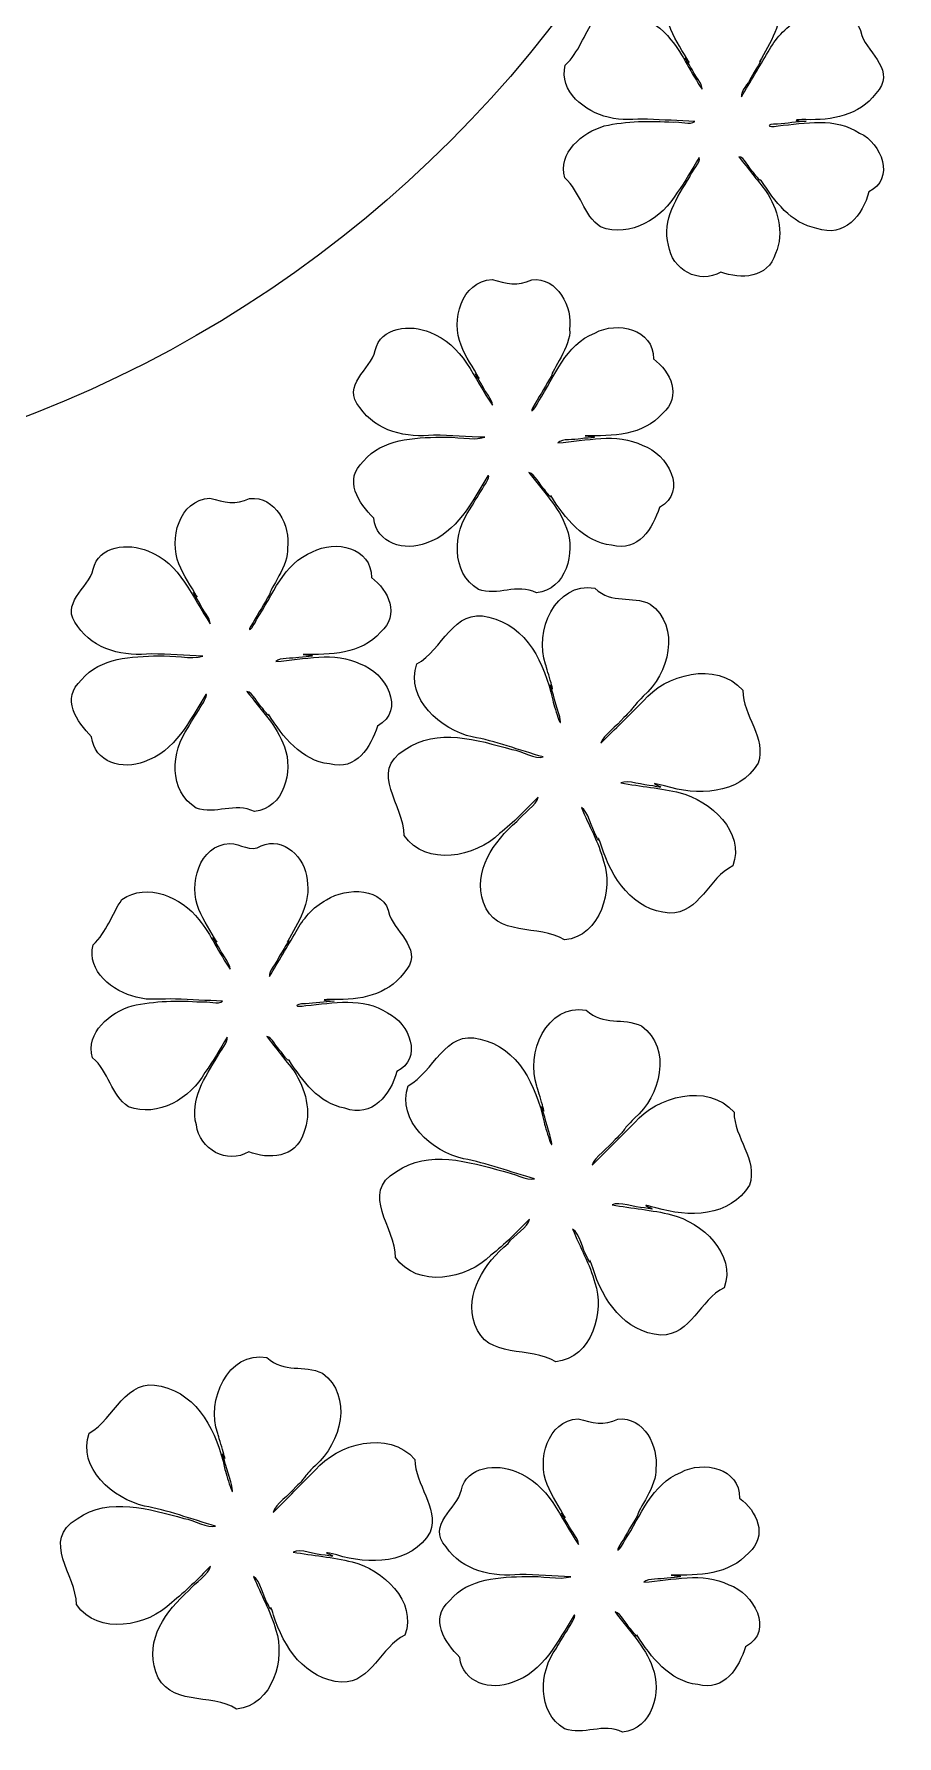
# Model space of a CAD drawing. Header units: centimetres. Extents: x -18.6 to 30.6, y -12.9 to 13.8.
# Drawn here: x 2.17 to 8.3, y -12.67 to -0.59 of the extents above; entities that cross this region are included whole.
import ezdxf

# ---------------------------------------------------------------- set-up
doc = ezdxf.new("R2010")
doc.units = ezdxf.units.CM
doc.header["$MEASUREMENT"] = 0
doc.layers.add('Layer 1', color=7, linetype='Continuous')

msp = doc.modelspace()

# ---------------------------------------------------------------- linework, layer by layer
at = {"layer": 'Layer 1', "color": 254}
for points, knots in [([(-0.97341, 13.38598), (-5.74075, 13.38598), (-9.60544, 9.52129), (-9.60544, 4.75395), (-9.60544, 4.75395), (-9.60544, -0.01339), (-5.74075, -3.87808), (-0.97341, -3.87808), (-0.97341, -3.87808), (3.79393, -3.87808), (7.65862, -0.01339), (7.65862, 4.75395), (7.65862, 4.75395), (7.65862, 9.52129), (3.79393, 13.38598), (-0.97341, 13.38598)], [0, 0, 0, 0, 0.2, 0.2, 0.2, 0.2, 0.4, 0.4, 0.4, 0.4, 0.6, 0.6, 0.6, 0.6, 1, 1, 1, 1]), ([(6.91204, -0.09493), (6.69194, -0.10779), (6.61892, -0.38748), (6.69235, -0.5636), (6.69235, -0.5636), (6.72588, -0.64604), (6.77802, -0.71917), (6.82073, -0.79698), (6.82073, -0.79698), (6.75788, -0.71098), (6.8198, -0.80796), (6.84162, -0.84613), (6.84162, -0.84613), (6.86146, -0.89178), (6.91488, -0.94604), (6.9142, -0.98643), (6.9142, -0.98643), (6.83665, -0.8784), (6.77947, -0.74184), (6.69243, -0.6349), (6.69243, -0.6349), (6.57098, -0.4778), (6.32502, -0.36861), (6.14621, -0.49322), (6.14621, -0.49322), (6.07468, -0.60161), (6.03936, -0.72246), (5.94251, -0.81517), (5.94251, -0.81517), (5.89267, -1.00197), (6.0849, -1.14672), (6.24758, -1.18562), (6.24758, -1.18562), (6.347, -1.21432), (6.43125, -1.19435), (6.52581, -1.19951), (6.52581, -1.19951), (6.63738, -1.20451), (6.74894, -1.2095), (6.86051, -1.2145), (6.86051, -1.2145), (6.83347, -1.24181), (6.75499, -1.21354), (6.70832, -1.21966), (6.70832, -1.21966), (6.54498, -1.21013), (6.37821, -1.21125), (6.21829, -1.247), (6.21829, -1.247), (6.06376, -1.29244), (5.8867, -1.43771), (5.93872, -1.61572), (5.93872, -1.61572), (6.05205, -1.71351), (6.06962, -1.88122), (6.19336, -1.96324), (6.19336, -1.96324), (6.40368, -2.04287), (6.63261, -1.90295), (6.73549, -1.71932), (6.73549, -1.71932), (6.79604, -1.64144), (6.84188, -1.55403), (6.89272, -1.46985), (6.89272, -1.46985), (6.90447, -1.50705), (6.84229, -1.56269), (6.82572, -1.60696), (6.82572, -1.60696), (6.73778, -1.75344), (6.62533, -1.91069), (6.67482, -2.09229), (6.67482, -2.09229), (6.69749, -2.26655), (6.89268, -2.37387), (7.04644, -2.28346), (7.04644, -2.28346), (7.18809, -2.3376), (7.38032, -2.32721), (7.43443, -2.15214), (7.43443, -2.15214), (7.50071, -2.00177), (7.44411, -1.83016), (7.36857, -1.71119), (7.36857, -1.71119), (7.30366, -1.6291), (7.23874, -1.54701), (7.17383, -1.46493), (7.17383, -1.46493), (7.21249, -1.4662), (7.24236, -1.54527), (7.27765, -1.57641), (7.27765, -1.57641), (7.33099, -1.65141), (7.32426, -1.62658), (7.33241, -1.63391), (7.33241, -1.63391), (7.43006, -1.78089), (7.54075, -1.93824), (7.72744, -1.97376), (7.72744, -1.97376), (7.92519, -2.0447), (8.05347, -1.87721), (8.09605, -1.71417), (8.09605, -1.71417), (8.28387, -1.62412), (8.18705, -1.36728), (8.03108, -1.29818), (8.03108, -1.29818), (7.85698, -1.18194), (7.64556, -1.22759), (7.45195, -1.24552), (7.45195, -1.24552), (7.3711, -1.26301), (7.36316, -1.23293), (7.44849, -1.23338), (7.44849, -1.23338), (7.51645, -1.22683), (7.5844, -1.22027), (7.65236, -1.21372), (7.65236, -1.21372), (7.54661, -1.21007), (7.56978, -1.20079), (7.64868, -1.2021), (7.64868, -1.2021), (7.82971, -1.20781), (8.03014, -1.1732), (8.14485, -1.01731), (8.14485, -1.01731), (8.29575, -0.85888), (8.09576, -0.73721), (8.04546, -0.60538), (8.04546, -0.60538), (8.01359, -0.40192), (7.73762, -0.40585), (7.5988, -0.49486), (7.5988, -0.49486), (7.49924, -0.54858), (7.42964, -0.6322), (7.38291, -0.72086), (7.38291, -0.72086), (7.31979, -0.82718), (7.25667, -0.93349), (7.19355, -1.03981), (7.19355, -1.03981), (7.18296, -1.00264), (7.24401, -0.9471), (7.26069, -0.90294), (7.26069, -0.90294), (7.28031, -0.86669), (7.35414, -0.7527), (7.32059, -0.7929), (7.32059, -0.7929), (7.39487, -0.65653), (7.49144, -0.51781), (7.45974, -0.35273), (7.45974, -0.35273), (7.45135, -0.19938), (7.29037, -0.03927), (7.13441, -0.11367), (7.13441, -0.11367), (7.05632, -0.1604), (6.98981, -0.09689), (6.91205, -0.09491), (6.91205, -0.09491), (6.91205, -0.09491), (6.91204, -0.09493), (6.91204, -0.09493)], [0, 0, 0, 0, 0.02325581, 0.02325581, 0.02325581, 0.02325581, 0.04651163, 0.04651163, 0.04651163, 0.04651163, 0.06976744, 0.06976744, 0.06976744, 0.06976744, 0.09302326, 0.09302326, 0.09302326, 0.09302326, 0.11627907, 0.11627907, 0.11627907, 0.11627907, 0.13953488, 0.13953488, 0.13953488, 0.13953488, 0.1627907, 0.1627907, 0.1627907, 0.1627907, 0.18604651, 0.18604651, 0.18604651, 0.18604651, 0.20930233, 0.20930233, 0.20930233, 0.20930233, 0.23255814, 0.23255814, 0.23255814, 0.23255814, 0.25581395, 0.25581395, 0.25581395, 0.25581395, 0.27906977, 0.27906977, 0.27906977, 0.27906977, 0.30232558, 0.30232558, 0.30232558, 0.30232558, 0.3255814, 0.3255814, 0.3255814, 0.3255814, 0.34883721, 0.34883721, 0.34883721, 0.34883721, 0.37209302, 0.37209302, 0.37209302, 0.37209302, 0.39534884, 0.39534884, 0.39534884, 0.39534884, 0.41860465, 0.41860465, 0.41860465, 0.41860465, 0.44186047, 0.44186047, 0.44186047, 0.44186047, 0.46511628, 0.46511628, 0.46511628, 0.46511628, 0.48837209, 0.48837209, 0.48837209, 0.48837209, 0.51162791, 0.51162791, 0.51162791, 0.51162791, 0.53488372, 0.53488372, 0.53488372, 0.53488372, 0.55813953, 0.55813953, 0.55813953, 0.55813953, 0.58139535, 0.58139535, 0.58139535, 0.58139535, 0.60465116, 0.60465116, 0.60465116, 0.60465116, 0.62790698, 0.62790698, 0.62790698, 0.62790698, 0.65116279, 0.65116279, 0.65116279, 0.65116279, 0.6744186, 0.6744186, 0.6744186, 0.6744186, 0.69767442, 0.69767442, 0.69767442, 0.69767442, 0.72093023, 0.72093023, 0.72093023, 0.72093023, 0.74418605, 0.74418605, 0.74418605, 0.74418605, 0.76744186, 0.76744186, 0.76744186, 0.76744186, 0.79069767, 0.79069767, 0.79069767, 0.79069767, 0.81395349, 0.81395349, 0.81395349, 0.81395349, 0.8372093, 0.8372093, 0.8372093, 0.8372093, 0.86046512, 0.86046512, 0.86046512, 0.86046512, 0.88372093, 0.88372093, 0.88372093, 0.88372093, 0.90697674, 0.90697674, 0.90697674, 0.90697674, 0.93023256, 0.93023256, 0.93023256, 0.93023256, 0.95348837, 0.95348837, 0.95348837, 0.95348837, 1, 1, 1, 1]), ([(5.42307, -2.33608), (5.20298, -2.3494), (5.13069, -2.62648), (5.20276, -2.80261), (5.20276, -2.80261), (5.23594, -2.88601), (5.2887, -2.95966), (5.33176, -3.03813), (5.33176, -3.03813), (5.26891, -2.95212), (5.33083, -3.04912), (5.35265, -3.08728), (5.35265, -3.08728), (5.37256, -3.1331), (5.42581, -3.18691), (5.42534, -3.22784), (5.42534, -3.22784), (5.29861, -3.04202), (5.2128, -2.79326), (4.98102, -2.71029), (4.98102, -2.71029), (4.84758, -2.65161), (4.62977, -2.67085), (4.59445, -2.84056), (4.59445, -2.84056), (4.56358, -2.98061), (4.34814, -3.08195), (4.48525, -3.24513), (4.48525, -3.24513), (4.5983, -3.41341), (4.82145, -3.46337), (5.00865, -3.4394), (5.00865, -3.4394), (5.12962, -3.44482), (5.25059, -3.45023), (5.37155, -3.45565), (5.37155, -3.45565), (5.28795, -3.48134), (5.15985, -3.44862), (5.05971, -3.45409), (5.05971, -3.45409), (4.86763, -3.45928), (4.64612, -3.46398), (4.51152, -3.62441), (4.51152, -3.62441), (4.36328, -3.7579), (4.47905, -3.92221), (4.5832, -4.02859), (4.5832, -4.02859), (4.60009, -4.20979), (4.80805, -4.26668), (4.95503, -4.20573), (4.95503, -4.20573), (5.17595, -4.13505), (5.27973, -3.91202), (5.3935, -3.72838), (5.3935, -3.72838), (5.42771, -3.72181), (5.29585, -3.90464), (5.26847, -3.96324), (5.26847, -3.96324), (5.14426, -4.12973), (5.12934, -4.41575), (5.32587, -4.53402), (5.32587, -4.53402), (5.46243, -4.58562), (5.59993, -4.48837), (5.7384, -4.55938), (5.7384, -4.55938), (5.9477, -4.53603), (6.01773, -4.27243), (5.95093, -4.10012), (5.95093, -4.10012), (5.89848, -3.947), (5.77956, -3.83339), (5.68487, -3.70611), (5.68487, -3.70611), (5.72832, -3.71638), (5.75921, -3.79185), (5.79732, -3.82857), (5.79732, -3.82857), (5.83562, -3.88079), (5.84553, -3.88755), (5.83902, -3.86875), (5.83902, -3.86875), (5.94004, -4.02788), (6.06973, -4.19706), (6.27121, -4.22113), (6.27121, -4.22113), (6.46209, -4.2725), (6.56365, -4.10066), (6.61043, -3.95265), (6.61043, -3.95265), (6.81936, -3.8408), (6.66491, -3.57009), (6.49262, -3.51249), (6.49262, -3.51249), (6.30213, -3.419), (6.09052, -3.48239), (5.88984, -3.49393), (5.88984, -3.49393), (5.92177, -3.46306), (6.00208, -3.47771), (6.05349, -3.4655), (6.05349, -3.4655), (6.12125, -3.45727), (6.21577, -3.45719), (6.08308, -3.44533), (6.08308, -3.44533), (6.27517, -3.44745), (6.49591, -3.4434), (6.63289, -3.28596), (6.63289, -3.28596), (6.77162, -3.1645), (6.69116, -2.98896), (6.56822, -2.89907), (6.56822, -2.89907), (6.57126, -2.68602), (6.30969, -2.62944), (6.1516, -2.71565), (6.1516, -2.71565), (5.94317, -2.79942), (5.86872, -3.02381), (5.7541, -3.19759), (5.7541, -3.19759), (5.72658, -3.26101), (5.67138, -3.30832), (5.72876, -3.21676), (5.72876, -3.21676), (5.76793, -3.15053), (5.8071, -3.0843), (5.84627, -3.01807), (5.84627, -3.01807), (5.83949, -2.99389), (5.9869, -2.80152), (5.97317, -2.69131), (5.97317, -2.69131), (5.99544, -2.53044), (5.88931, -2.32031), (5.70441, -2.3377), (5.70441, -2.3377), (5.60485, -2.38814), (5.52429, -2.36259), (5.42307, -2.33611), (5.42307, -2.33611), (5.42307, -2.33611), (5.42307, -2.33608), (5.42307, -2.33608)], [0, 0, 0, 0, 0.02631579, 0.02631579, 0.02631579, 0.02631579, 0.05263158, 0.05263158, 0.05263158, 0.05263158, 0.07894737, 0.07894737, 0.07894737, 0.07894737, 0.10526316, 0.10526316, 0.10526316, 0.10526316, 0.13157895, 0.13157895, 0.13157895, 0.13157895, 0.15789474, 0.15789474, 0.15789474, 0.15789474, 0.18421053, 0.18421053, 0.18421053, 0.18421053, 0.21052632, 0.21052632, 0.21052632, 0.21052632, 0.23684211, 0.23684211, 0.23684211, 0.23684211, 0.26315789, 0.26315789, 0.26315789, 0.26315789, 0.28947368, 0.28947368, 0.28947368, 0.28947368, 0.31578947, 0.31578947, 0.31578947, 0.31578947, 0.34210526, 0.34210526, 0.34210526, 0.34210526, 0.36842105, 0.36842105, 0.36842105, 0.36842105, 0.39473684, 0.39473684, 0.39473684, 0.39473684, 0.42105263, 0.42105263, 0.42105263, 0.42105263, 0.44736842, 0.44736842, 0.44736842, 0.44736842, 0.47368421, 0.47368421, 0.47368421, 0.47368421, 0.5, 0.5, 0.5, 0.5, 0.52631579, 0.52631579, 0.52631579, 0.52631579, 0.55263158, 0.55263158, 0.55263158, 0.55263158, 0.57894737, 0.57894737, 0.57894737, 0.57894737, 0.60526316, 0.60526316, 0.60526316, 0.60526316, 0.63157895, 0.63157895, 0.63157895, 0.63157895, 0.65789474, 0.65789474, 0.65789474, 0.65789474, 0.68421053, 0.68421053, 0.68421053, 0.68421053, 0.71052632, 0.71052632, 0.71052632, 0.71052632, 0.73684211, 0.73684211, 0.73684211, 0.73684211, 0.76315789, 0.76315789, 0.76315789, 0.76315789, 0.78947368, 0.78947368, 0.78947368, 0.78947368, 0.81578947, 0.81578947, 0.81578947, 0.81578947, 0.84210526, 0.84210526, 0.84210526, 0.84210526, 0.86842105, 0.86842105, 0.86842105, 0.86842105, 0.89473684, 0.89473684, 0.89473684, 0.89473684, 0.92105263, 0.92105263, 0.92105263, 0.92105263, 0.94736842, 0.94736842, 0.94736842, 0.94736842, 1, 1, 1, 1]), ([(3.42178, -3.88749), (3.20169, -3.9008), (3.12941, -4.17789), (3.20147, -4.35402), (3.20147, -4.35402), (3.23465, -4.43742), (3.28741, -4.51107), (3.33048, -4.58953), (3.33048, -4.58953), (3.26762, -4.50353), (3.32955, -4.60051), (3.35136, -4.63868), (3.35136, -4.63868), (3.37127, -4.6845), (3.42452, -4.73831), (3.42405, -4.77924), (3.42405, -4.77924), (3.29732, -4.59341), (3.21151, -4.34466), (2.97973, -4.26169), (2.97973, -4.26169), (2.84629, -4.20301), (2.62848, -4.22225), (2.59315, -4.39196), (2.59315, -4.39196), (2.56228, -4.53201), (2.34684, -4.63335), (2.48395, -4.79653), (2.48395, -4.79653), (2.59699, -4.9648), (2.82015, -5.01477), (3.00735, -4.9908), (3.00735, -4.9908), (3.12831, -4.99622), (3.24928, -5.00163), (3.37025, -5.00705), (3.37025, -5.00705), (3.28665, -5.03275), (3.15855, -5.00002), (3.0584, -5.00549), (3.0584, -5.00549), (2.86632, -5.01068), (2.64481, -5.01538), (2.51021, -5.17581), (2.51021, -5.17581), (2.36197, -5.3093), (2.47774, -5.47361), (2.58189, -5.57999), (2.58189, -5.57999), (2.59878, -5.76119), (2.80673, -5.81808), (2.95372, -5.75712), (2.95372, -5.75712), (3.17464, -5.68644), (3.27842, -5.46341), (3.39219, -5.27977), (3.39219, -5.27977), (3.4264, -5.2732), (3.29454, -5.45603), (3.26716, -5.51464), (3.26716, -5.51464), (3.14295, -5.68112), (3.12804, -5.96715), (3.32456, -6.08541), (3.32456, -6.08541), (3.46111, -6.13701), (3.59862, -6.03976), (3.73709, -6.11077), (3.73709, -6.11077), (3.94639, -6.08742), (4.01642, -5.82382), (3.94961, -5.65151), (3.94961, -5.65151), (3.89716, -5.49839), (3.77824, -5.38478), (3.68355, -5.2575), (3.68355, -5.2575), (3.727, -5.26777), (3.75789, -5.34323), (3.796, -5.37996), (3.796, -5.37996), (3.8343, -5.43217), (3.84422, -5.43893), (3.8377, -5.42014), (3.8377, -5.42014), (3.93872, -5.57927), (4.06841, -5.74845), (4.26989, -5.77253), (4.26989, -5.77253), (4.46077, -5.8239), (4.56234, -5.65206), (4.60911, -5.50405), (4.60911, -5.50405), (4.81805, -5.3922), (4.66359, -5.12149), (4.4913, -5.06389), (4.4913, -5.06389), (4.30081, -4.9704), (4.0892, -5.03379), (3.88852, -5.04533), (3.88852, -5.04533), (3.92045, -5.01446), (4.00076, -5.02911), (4.05217, -5.0169), (4.05217, -5.0169), (4.11993, -5.00867), (4.21446, -5.0086), (4.08177, -4.99673), (4.08177, -4.99673), (4.27386, -4.99885), (4.4946, -4.99479), (4.63158, -4.83736), (4.63158, -4.83736), (4.77032, -4.71589), (4.68985, -4.54036), (4.56691, -4.45047), (4.56691, -4.45047), (4.56995, -4.23742), (4.30838, -4.18084), (4.15029, -4.26705), (4.15029, -4.26705), (3.94186, -4.35082), (3.86741, -4.57521), (3.75279, -4.74899), (3.75279, -4.74899), (3.72527, -4.81241), (3.67007, -4.85972), (3.72745, -4.76816), (3.72745, -4.76816), (3.76662, -4.70193), (3.80579, -4.6357), (3.84496, -4.56947), (3.84496, -4.56947), (3.83818, -4.54529), (3.98559, -4.35292), (3.97186, -4.24271), (3.97186, -4.24271), (3.99413, -4.08184), (3.888, -3.87171), (3.7031, -3.8891), (3.7031, -3.8891), (3.60354, -3.93954), (3.52298, -3.91399), (3.42176, -3.88751), (3.42176, -3.88751), (3.42176, -3.88751), (3.42178, -3.88749), (3.42178, -3.88749)], [0, 0, 0, 0, 0.02631579, 0.02631579, 0.02631579, 0.02631579, 0.05263158, 0.05263158, 0.05263158, 0.05263158, 0.07894737, 0.07894737, 0.07894737, 0.07894737, 0.10526316, 0.10526316, 0.10526316, 0.10526316, 0.13157895, 0.13157895, 0.13157895, 0.13157895, 0.15789474, 0.15789474, 0.15789474, 0.15789474, 0.18421053, 0.18421053, 0.18421053, 0.18421053, 0.21052632, 0.21052632, 0.21052632, 0.21052632, 0.23684211, 0.23684211, 0.23684211, 0.23684211, 0.26315789, 0.26315789, 0.26315789, 0.26315789, 0.28947368, 0.28947368, 0.28947368, 0.28947368, 0.31578947, 0.31578947, 0.31578947, 0.31578947, 0.34210526, 0.34210526, 0.34210526, 0.34210526, 0.36842105, 0.36842105, 0.36842105, 0.36842105, 0.39473684, 0.39473684, 0.39473684, 0.39473684, 0.42105263, 0.42105263, 0.42105263, 0.42105263, 0.44736842, 0.44736842, 0.44736842, 0.44736842, 0.47368421, 0.47368421, 0.47368421, 0.47368421, 0.5, 0.5, 0.5, 0.5, 0.52631579, 0.52631579, 0.52631579, 0.52631579, 0.55263158, 0.55263158, 0.55263158, 0.55263158, 0.57894737, 0.57894737, 0.57894737, 0.57894737, 0.60526316, 0.60526316, 0.60526316, 0.60526316, 0.63157895, 0.63157895, 0.63157895, 0.63157895, 0.65789474, 0.65789474, 0.65789474, 0.65789474, 0.68421053, 0.68421053, 0.68421053, 0.68421053, 0.71052632, 0.71052632, 0.71052632, 0.71052632, 0.73684211, 0.73684211, 0.73684211, 0.73684211, 0.76315789, 0.76315789, 0.76315789, 0.76315789, 0.78947368, 0.78947368, 0.78947368, 0.78947368, 0.81578947, 0.81578947, 0.81578947, 0.81578947, 0.84210526, 0.84210526, 0.84210526, 0.84210526, 0.86842105, 0.86842105, 0.86842105, 0.86842105, 0.89473684, 0.89473684, 0.89473684, 0.89473684, 0.92105263, 0.92105263, 0.92105263, 0.92105263, 0.94736842, 0.94736842, 0.94736842, 0.94736842, 1, 1, 1, 1]), ([(6.15158, -4.52638), (5.87215, -4.47787), (5.71883, -4.83784), (5.80325, -5.0654), (5.80325, -5.0654), (5.81323, -5.11009), (5.88362, -5.32253), (5.8373, -5.21093), (5.8373, -5.21093), (5.84947, -5.26016), (5.88257, -5.36698), (5.90275, -5.43826), (5.90275, -5.43826), (5.9269, -5.56699), (5.86172, -5.35669), (5.85128, -5.31037), (5.85128, -5.31037), (5.79687, -5.06422), (5.67093, -4.79166), (5.40029, -4.73151), (5.40029, -4.73151), (5.14771, -4.66232), (5.07107, -4.96743), (4.88979, -5.06306), (4.88979, -5.06306), (4.80453, -5.31013), (5.06232, -5.53171), (5.28305, -5.58087), (5.28305, -5.58087), (5.44049, -5.60883), (5.61892, -5.67564), (5.78679, -5.72305), (5.78679, -5.72305), (5.73162, -5.74087), (5.63378, -5.68001), (5.56299, -5.66903), (5.56299, -5.66903), (5.31869, -5.60264), (5.03438, -5.51361), (4.80578, -5.67072), (4.80578, -5.67072), (4.54141, -5.82645), (4.80277, -6.06886), (4.79954, -6.2803), (4.79954, -6.2803), (4.95449, -6.50264), (5.30584, -6.43573), (5.47624, -6.26548), (5.47624, -6.26548), (5.57529, -6.1877), (5.6629, -6.09761), (5.75112, -6.00813), (5.75112, -6.00813), (5.74117, -6.06584), (5.64112, -6.12307), (5.5981, -6.1806), (5.5981, -6.1806), (5.43551, -6.32194), (5.28535, -6.53081), (5.36295, -6.75622), (5.36295, -6.75622), (5.44635, -7.0081), (5.7558, -6.90545), (5.93652, -7.02094), (5.93652, -7.02094), (6.19562, -6.99609), (6.28523, -6.65478), (6.21439, -6.46135), (6.21439, -6.46135), (6.17932, -6.32832), (6.10791, -6.20781), (6.05654, -6.0804), (6.05654, -6.0804), (6.10682, -6.10905), (6.12428, -6.22432), (6.16249, -6.28485), (6.16249, -6.28485), (6.1952, -6.36482), (6.15973, -6.23688), (6.19948, -6.3549), (6.19948, -6.3549), (6.26724, -6.58048), (6.42446, -6.81361), (6.68177, -6.83084), (6.68177, -6.83084), (6.89807, -6.83384), (6.95716, -6.57812), (7.13105, -6.49642), (7.13105, -6.49642), (7.21943, -6.25552), (6.97246, -6.03139), (6.75675, -5.97715), (6.75675, -5.97715), (6.61916, -5.94376), (6.47646, -5.93207), (6.3368, -5.9075), (6.3368, -5.9075), (6.38779, -5.88078), (6.49445, -5.92823), (6.56592, -5.92879), (6.56592, -5.92879), (6.72932, -5.96322), (6.4533, -5.87872), (6.64745, -5.92829), (6.64745, -5.92829), (6.87385, -5.99882), (7.17594, -5.99484), (7.31054, -5.76763), (7.31054, -5.76763), (7.3728, -5.5866), (7.20071, -5.43112), (7.20176, -5.25016), (7.20176, -5.25016), (7.0141, -5.03461), (6.6468, -5.14175), (6.49714, -5.32426), (6.49714, -5.32426), (6.39649, -5.42485), (6.29584, -5.52545), (6.19519, -5.62604), (6.19519, -5.62604), (6.21217, -5.56546), (6.3096, -5.50481), (6.35777, -5.4442), (6.35777, -5.4442), (6.4365, -5.36849), (6.39514, -5.39319), (6.49539, -5.29243), (6.49539, -5.29243), (6.6778, -5.13845), (6.76471, -4.79825), (6.5454, -4.63862), (6.5454, -4.63862), (6.41181, -4.57378), (6.27617, -4.64321), (6.15157, -4.52633), (6.15157, -4.52633), (6.15157, -4.52633), (6.15158, -4.52638), (6.15158, -4.52638)], [0, 0, 0, 0, 0.02777778, 0.02777778, 0.02777778, 0.02777778, 0.05555556, 0.05555556, 0.05555556, 0.05555556, 0.08333333, 0.08333333, 0.08333333, 0.08333333, 0.11111111, 0.11111111, 0.11111111, 0.11111111, 0.13888889, 0.13888889, 0.13888889, 0.13888889, 0.16666667, 0.16666667, 0.16666667, 0.16666667, 0.19444444, 0.19444444, 0.19444444, 0.19444444, 0.22222222, 0.22222222, 0.22222222, 0.22222222, 0.25, 0.25, 0.25, 0.25, 0.27777778, 0.27777778, 0.27777778, 0.27777778, 0.30555556, 0.30555556, 0.30555556, 0.30555556, 0.33333333, 0.33333333, 0.33333333, 0.33333333, 0.36111111, 0.36111111, 0.36111111, 0.36111111, 0.38888889, 0.38888889, 0.38888889, 0.38888889, 0.41666667, 0.41666667, 0.41666667, 0.41666667, 0.44444444, 0.44444444, 0.44444444, 0.44444444, 0.47222222, 0.47222222, 0.47222222, 0.47222222, 0.5, 0.5, 0.5, 0.5, 0.52777778, 0.52777778, 0.52777778, 0.52777778, 0.55555556, 0.55555556, 0.55555556, 0.55555556, 0.58333333, 0.58333333, 0.58333333, 0.58333333, 0.61111111, 0.61111111, 0.61111111, 0.61111111, 0.63888889, 0.63888889, 0.63888889, 0.63888889, 0.66666667, 0.66666667, 0.66666667, 0.66666667, 0.69444444, 0.69444444, 0.69444444, 0.69444444, 0.72222222, 0.72222222, 0.72222222, 0.72222222, 0.75, 0.75, 0.75, 0.75, 0.77777778, 0.77777778, 0.77777778, 0.77777778, 0.80555556, 0.80555556, 0.80555556, 0.80555556, 0.83333333, 0.83333333, 0.83333333, 0.83333333, 0.86111111, 0.86111111, 0.86111111, 0.86111111, 0.88888889, 0.88888889, 0.88888889, 0.88888889, 0.91666667, 0.91666667, 0.91666667, 0.91666667, 0.94444444, 0.94444444, 0.94444444, 0.94444444, 1, 1, 1, 1]), ([(3.56248, -6.33579), (3.34238, -6.34865), (3.26936, -6.62834), (3.34279, -6.80446), (3.34279, -6.80446), (3.37632, -6.8869), (3.42846, -6.96003), (3.47117, -7.03784), (3.47117, -7.03784), (3.40832, -6.95184), (3.47024, -7.04883), (3.49206, -7.08699), (3.49206, -7.08699), (3.5119, -7.13264), (3.56532, -7.1869), (3.56464, -7.22729), (3.56464, -7.22729), (3.48709, -7.11926), (3.42991, -6.98271), (3.34287, -6.87577), (3.34287, -6.87577), (3.22142, -6.71867), (2.97546, -6.60948), (2.79665, -6.73409), (2.79665, -6.73409), (2.72511, -6.84249), (2.6898, -6.96333), (2.59294, -7.05604), (2.59294, -7.05604), (2.5431, -7.24284), (2.73534, -7.38759), (2.89801, -7.42649), (2.89801, -7.42649), (2.99743, -7.45519), (3.08169, -7.43522), (3.17624, -7.44038), (3.17624, -7.44038), (3.28781, -7.44538), (3.39937, -7.45037), (3.51094, -7.45537), (3.51094, -7.45537), (3.4839, -7.48268), (3.40542, -7.45442), (3.35875, -7.46053), (3.35875, -7.46053), (3.19542, -7.451), (3.02864, -7.45212), (2.86872, -7.48787), (2.86872, -7.48787), (2.71419, -7.53332), (2.53713, -7.67859), (2.58915, -7.85659), (2.58915, -7.85659), (2.70248, -7.95438), (2.72005, -8.12209), (2.84379, -8.20411), (2.84379, -8.20411), (3.05411, -8.28374), (3.28304, -8.14382), (3.38591, -7.9602), (3.38591, -7.9602), (3.44647, -7.88231), (3.49231, -7.79491), (3.54314, -7.71073), (3.54314, -7.71073), (3.55489, -7.74793), (3.49271, -7.80357), (3.47614, -7.84784), (3.47614, -7.84784), (3.38819, -7.99432), (3.27575, -8.15157), (3.32524, -8.33317), (3.32524, -8.33317), (3.34791, -8.50743), (3.5431, -8.61475), (3.69686, -8.52434), (3.69686, -8.52434), (3.83851, -8.57848), (4.03074, -8.56809), (4.08485, -8.39302), (4.08485, -8.39302), (4.15113, -8.24265), (4.09453, -8.07104), (4.01899, -7.95207), (4.01899, -7.95207), (3.95408, -7.86998), (3.88916, -7.78789), (3.82425, -7.70581), (3.82425, -7.70581), (3.86291, -7.70708), (3.89278, -7.78615), (3.92807, -7.81729), (3.92807, -7.81729), (3.98141, -7.8923), (3.97468, -7.86746), (3.98283, -7.87479), (3.98283, -7.87479), (4.08048, -8.02177), (4.19117, -8.17912), (4.37786, -8.21464), (4.37786, -8.21464), (4.57561, -8.28558), (4.70389, -8.11809), (4.74647, -7.95505), (4.74647, -7.95505), (4.93429, -7.865), (4.83747, -7.60815), (4.6815, -7.53906), (4.6815, -7.53906), (4.5074, -7.42282), (4.29598, -7.46847), (4.10237, -7.48641), (4.10237, -7.48641), (4.02151, -7.5039), (4.01358, -7.47383), (4.09891, -7.47427), (4.09891, -7.47427), (4.16687, -7.46772), (4.23482, -7.46117), (4.30278, -7.45461), (4.30278, -7.45461), (4.19703, -7.45096), (4.2202, -7.44168), (4.2991, -7.44299), (4.2991, -7.44299), (4.48013, -7.4487), (4.68057, -7.41409), (4.79528, -7.2582), (4.79528, -7.2582), (4.94617, -7.09977), (4.74619, -6.9781), (4.69589, -6.84628), (4.69589, -6.84628), (4.66402, -6.64282), (4.38806, -6.64674), (4.24923, -6.73576), (4.24923, -6.73576), (4.14968, -6.78948), (4.08007, -6.87309), (4.03334, -6.96176), (4.03334, -6.96176), (3.97022, -7.06808), (3.90709, -7.1744), (3.84398, -7.28071), (3.84398, -7.28071), (3.83339, -7.24353), (3.89444, -7.188), (3.91112, -7.14384), (3.91112, -7.14384), (3.93074, -7.10759), (4.00457, -6.9936), (3.97102, -7.0338), (3.97102, -7.0338), (4.0453, -6.89742), (4.14187, -6.75871), (4.11017, -6.59363), (4.11017, -6.59363), (4.10177, -6.44029), (3.9408, -6.28017), (3.78484, -6.35458), (3.78484, -6.35458), (3.70676, -6.40131), (3.64025, -6.33779), (3.56248, -6.33581), (3.56248, -6.33581), (3.56248, -6.33581), (3.56248, -6.33579), (3.56248, -6.33579)], [0, 0, 0, 0, 0.02325581, 0.02325581, 0.02325581, 0.02325581, 0.04651163, 0.04651163, 0.04651163, 0.04651163, 0.06976744, 0.06976744, 0.06976744, 0.06976744, 0.09302326, 0.09302326, 0.09302326, 0.09302326, 0.11627907, 0.11627907, 0.11627907, 0.11627907, 0.13953488, 0.13953488, 0.13953488, 0.13953488, 0.1627907, 0.1627907, 0.1627907, 0.1627907, 0.18604651, 0.18604651, 0.18604651, 0.18604651, 0.20930233, 0.20930233, 0.20930233, 0.20930233, 0.23255814, 0.23255814, 0.23255814, 0.23255814, 0.25581395, 0.25581395, 0.25581395, 0.25581395, 0.27906977, 0.27906977, 0.27906977, 0.27906977, 0.30232558, 0.30232558, 0.30232558, 0.30232558, 0.3255814, 0.3255814, 0.3255814, 0.3255814, 0.34883721, 0.34883721, 0.34883721, 0.34883721, 0.37209302, 0.37209302, 0.37209302, 0.37209302, 0.39534884, 0.39534884, 0.39534884, 0.39534884, 0.41860465, 0.41860465, 0.41860465, 0.41860465, 0.44186047, 0.44186047, 0.44186047, 0.44186047, 0.46511628, 0.46511628, 0.46511628, 0.46511628, 0.48837209, 0.48837209, 0.48837209, 0.48837209, 0.51162791, 0.51162791, 0.51162791, 0.51162791, 0.53488372, 0.53488372, 0.53488372, 0.53488372, 0.55813953, 0.55813953, 0.55813953, 0.55813953, 0.58139535, 0.58139535, 0.58139535, 0.58139535, 0.60465116, 0.60465116, 0.60465116, 0.60465116, 0.62790698, 0.62790698, 0.62790698, 0.62790698, 0.65116279, 0.65116279, 0.65116279, 0.65116279, 0.6744186, 0.6744186, 0.6744186, 0.6744186, 0.69767442, 0.69767442, 0.69767442, 0.69767442, 0.72093023, 0.72093023, 0.72093023, 0.72093023, 0.74418605, 0.74418605, 0.74418605, 0.74418605, 0.76744186, 0.76744186, 0.76744186, 0.76744186, 0.79069767, 0.79069767, 0.79069767, 0.79069767, 0.81395349, 0.81395349, 0.81395349, 0.81395349, 0.8372093, 0.8372093, 0.8372093, 0.8372093, 0.86046512, 0.86046512, 0.86046512, 0.86046512, 0.88372093, 0.88372093, 0.88372093, 0.88372093, 0.90697674, 0.90697674, 0.90697674, 0.90697674, 0.93023256, 0.93023256, 0.93023256, 0.93023256, 0.95348837, 0.95348837, 0.95348837, 0.95348837, 1, 1, 1, 1]), ([(6.08995, -7.5191), (5.81052, -7.47059), (5.6572, -7.83056), (5.74162, -8.05812), (5.74162, -8.05812), (5.7516, -8.10281), (5.82199, -8.31525), (5.77567, -8.20365), (5.77567, -8.20365), (5.78784, -8.25288), (5.82094, -8.3597), (5.84112, -8.43098), (5.84112, -8.43098), (5.86527, -8.55971), (5.80009, -8.34941), (5.78965, -8.30309), (5.78965, -8.30309), (5.73524, -8.05694), (5.6093, -7.78438), (5.33866, -7.72423), (5.33866, -7.72423), (5.08608, -7.65504), (5.00944, -7.96015), (4.82816, -8.05578), (4.82816, -8.05578), (4.7429, -8.30285), (5.00069, -8.52443), (5.22142, -8.57359), (5.22142, -8.57359), (5.37886, -8.60155), (5.55729, -8.66836), (5.72516, -8.71577), (5.72516, -8.71577), (5.66999, -8.73359), (5.57215, -8.67273), (5.50136, -8.66175), (5.50136, -8.66175), (5.25706, -8.59536), (4.97275, -8.50633), (4.74415, -8.66344), (4.74415, -8.66344), (4.47978, -8.81917), (4.74114, -9.06158), (4.73791, -9.27302), (4.73791, -9.27302), (4.89286, -9.49536), (5.24421, -9.42845), (5.41461, -9.2582), (5.41461, -9.2582), (5.51366, -9.18042), (5.60127, -9.09033), (5.68949, -9.00085), (5.68949, -9.00085), (5.67954, -9.05856), (5.57949, -9.11579), (5.53647, -9.17332), (5.53647, -9.17332), (5.37388, -9.31466), (5.22372, -9.52353), (5.30132, -9.74894), (5.30132, -9.74894), (5.38472, -10.00082), (5.69417, -9.89817), (5.87489, -10.01366), (5.87489, -10.01366), (6.13399, -9.98881), (6.2236, -9.6475), (6.15276, -9.45407), (6.15276, -9.45407), (6.11769, -9.32104), (6.04628, -9.20053), (5.99491, -9.07312), (5.99491, -9.07312), (6.04519, -9.10177), (6.06265, -9.21704), (6.10086, -9.27757), (6.10086, -9.27757), (6.13357, -9.35754), (6.0981, -9.2296), (6.13785, -9.34762), (6.13785, -9.34762), (6.20561, -9.5732), (6.36283, -9.80633), (6.62014, -9.82356), (6.62014, -9.82356), (6.83644, -9.82656), (6.89553, -9.57084), (7.06942, -9.48914), (7.06942, -9.48914), (7.1578, -9.24824), (6.91083, -9.02411), (6.69512, -8.96987), (6.69512, -8.96987), (6.55753, -8.93648), (6.41483, -8.92479), (6.27517, -8.90022), (6.27517, -8.90022), (6.32616, -8.8735), (6.43282, -8.92095), (6.50429, -8.92151), (6.50429, -8.92151), (6.66769, -8.95594), (6.39167, -8.87144), (6.58582, -8.92101), (6.58582, -8.92101), (6.81222, -8.99154), (7.11431, -8.98756), (7.24891, -8.76035), (7.24891, -8.76035), (7.31117, -8.57932), (7.13908, -8.42384), (7.14013, -8.24288), (7.14013, -8.24288), (6.95247, -8.02733), (6.58517, -8.13447), (6.43551, -8.31698), (6.43551, -8.31698), (6.33486, -8.41757), (6.23421, -8.51817), (6.13356, -8.61876), (6.13356, -8.61876), (6.15054, -8.55818), (6.24797, -8.49753), (6.29614, -8.43692), (6.29614, -8.43692), (6.37487, -8.36121), (6.33351, -8.38591), (6.43376, -8.28515), (6.43376, -8.28515), (6.61617, -8.13117), (6.70308, -7.79097), (6.48377, -7.63134), (6.48377, -7.63134), (6.35018, -7.5665), (6.21454, -7.63593), (6.08994, -7.51905), (6.08994, -7.51905), (6.08994, -7.51905), (6.08995, -7.5191), (6.08995, -7.5191)], [0, 0, 0, 0, 0.02777778, 0.02777778, 0.02777778, 0.02777778, 0.05555556, 0.05555556, 0.05555556, 0.05555556, 0.08333333, 0.08333333, 0.08333333, 0.08333333, 0.11111111, 0.11111111, 0.11111111, 0.11111111, 0.13888889, 0.13888889, 0.13888889, 0.13888889, 0.16666667, 0.16666667, 0.16666667, 0.16666667, 0.19444444, 0.19444444, 0.19444444, 0.19444444, 0.22222222, 0.22222222, 0.22222222, 0.22222222, 0.25, 0.25, 0.25, 0.25, 0.27777778, 0.27777778, 0.27777778, 0.27777778, 0.30555556, 0.30555556, 0.30555556, 0.30555556, 0.33333333, 0.33333333, 0.33333333, 0.33333333, 0.36111111, 0.36111111, 0.36111111, 0.36111111, 0.38888889, 0.38888889, 0.38888889, 0.38888889, 0.41666667, 0.41666667, 0.41666667, 0.41666667, 0.44444444, 0.44444444, 0.44444444, 0.44444444, 0.47222222, 0.47222222, 0.47222222, 0.47222222, 0.5, 0.5, 0.5, 0.5, 0.52777778, 0.52777778, 0.52777778, 0.52777778, 0.55555556, 0.55555556, 0.55555556, 0.55555556, 0.58333333, 0.58333333, 0.58333333, 0.58333333, 0.61111111, 0.61111111, 0.61111111, 0.61111111, 0.63888889, 0.63888889, 0.63888889, 0.63888889, 0.66666667, 0.66666667, 0.66666667, 0.66666667, 0.69444444, 0.69444444, 0.69444444, 0.69444444, 0.72222222, 0.72222222, 0.72222222, 0.72222222, 0.75, 0.75, 0.75, 0.75, 0.77777778, 0.77777778, 0.77777778, 0.77777778, 0.80555556, 0.80555556, 0.80555556, 0.80555556, 0.83333333, 0.83333333, 0.83333333, 0.83333333, 0.86111111, 0.86111111, 0.86111111, 0.86111111, 0.88888889, 0.88888889, 0.88888889, 0.88888889, 0.91666667, 0.91666667, 0.91666667, 0.91666667, 0.94444444, 0.94444444, 0.94444444, 0.94444444, 1, 1, 1, 1]), ([(3.82566, -9.98192), (3.54623, -9.93341), (3.39291, -10.29338), (3.47733, -10.52094), (3.47733, -10.52094), (3.48731, -10.56563), (3.5577, -10.77807), (3.51138, -10.66647), (3.51138, -10.66647), (3.52355, -10.7157), (3.55665, -10.82252), (3.57683, -10.8938), (3.57683, -10.8938), (3.60098, -11.02253), (3.5358, -10.81223), (3.52536, -10.76591), (3.52536, -10.76591), (3.47095, -10.51976), (3.34501, -10.2472), (3.07437, -10.18705), (3.07437, -10.18705), (2.82179, -10.11786), (2.74515, -10.42297), (2.56387, -10.5186), (2.56387, -10.5186), (2.47861, -10.76567), (2.7364, -10.98725), (2.95713, -11.03641), (2.95713, -11.03641), (3.11457, -11.06437), (3.293, -11.13118), (3.46087, -11.17859), (3.46087, -11.17859), (3.4057, -11.19641), (3.30786, -11.13555), (3.23707, -11.12457), (3.23707, -11.12457), (2.99277, -11.05818), (2.70846, -10.96915), (2.47986, -11.12626), (2.47986, -11.12626), (2.21549, -11.28199), (2.47685, -11.5244), (2.47362, -11.73584), (2.47362, -11.73584), (2.62857, -11.95818), (2.97992, -11.89127), (3.15032, -11.72102), (3.15032, -11.72102), (3.24937, -11.64323), (3.33698, -11.55315), (3.4252, -11.46367), (3.4252, -11.46367), (3.41525, -11.52138), (3.3152, -11.57861), (3.27218, -11.63614), (3.27218, -11.63614), (3.10959, -11.77748), (2.95943, -11.98635), (3.03703, -12.21176), (3.03703, -12.21176), (3.12043, -12.46364), (3.42988, -12.36099), (3.6106, -12.47648), (3.6106, -12.47648), (3.8697, -12.45163), (3.95931, -12.11032), (3.88847, -11.91689), (3.88847, -11.91689), (3.8534, -11.78386), (3.78199, -11.66335), (3.73062, -11.53594), (3.73062, -11.53594), (3.7809, -11.56459), (3.79836, -11.67986), (3.83657, -11.74039), (3.83657, -11.74039), (3.86928, -11.82036), (3.83381, -11.69242), (3.87356, -11.81044), (3.87356, -11.81044), (3.94132, -12.03602), (4.09854, -12.26915), (4.35585, -12.28638), (4.35585, -12.28638), (4.57215, -12.28938), (4.63124, -12.03366), (4.80513, -11.95196), (4.80513, -11.95196), (4.89351, -11.71106), (4.64654, -11.48693), (4.43083, -11.43269), (4.43083, -11.43269), (4.29324, -11.3993), (4.15054, -11.38761), (4.01088, -11.36304), (4.01088, -11.36304), (4.06187, -11.33632), (4.16853, -11.38377), (4.24, -11.38433), (4.24, -11.38433), (4.4034, -11.41876), (4.12738, -11.33426), (4.32153, -11.38383), (4.32153, -11.38383), (4.54793, -11.45436), (4.85002, -11.45038), (4.98462, -11.22317), (4.98462, -11.22317), (5.04688, -11.04214), (4.87479, -10.88666), (4.87584, -10.7057), (4.87584, -10.7057), (4.68818, -10.49015), (4.32088, -10.59729), (4.17122, -10.7798), (4.17122, -10.7798), (4.07057, -10.88039), (3.96992, -10.98099), (3.86927, -11.08158), (3.86927, -11.08158), (3.88625, -11.021), (3.98368, -10.96035), (4.03185, -10.89974), (4.03185, -10.89974), (4.11058, -10.82403), (4.06922, -10.84873), (4.16947, -10.74797), (4.16947, -10.74797), (4.35188, -10.59399), (4.43879, -10.25379), (4.21948, -10.09416), (4.21948, -10.09416), (4.08589, -10.02932), (3.95025, -10.09875), (3.82565, -9.98187), (3.82565, -9.98187), (3.82565, -9.98187), (3.82566, -9.98192), (3.82566, -9.98192)], [0, 0, 0, 0, 0.02777778, 0.02777778, 0.02777778, 0.02777778, 0.05555556, 0.05555556, 0.05555556, 0.05555556, 0.08333333, 0.08333333, 0.08333333, 0.08333333, 0.11111111, 0.11111111, 0.11111111, 0.11111111, 0.13888889, 0.13888889, 0.13888889, 0.13888889, 0.16666667, 0.16666667, 0.16666667, 0.16666667, 0.19444444, 0.19444444, 0.19444444, 0.19444444, 0.22222222, 0.22222222, 0.22222222, 0.22222222, 0.25, 0.25, 0.25, 0.25, 0.27777778, 0.27777778, 0.27777778, 0.27777778, 0.30555556, 0.30555556, 0.30555556, 0.30555556, 0.33333333, 0.33333333, 0.33333333, 0.33333333, 0.36111111, 0.36111111, 0.36111111, 0.36111111, 0.38888889, 0.38888889, 0.38888889, 0.38888889, 0.41666667, 0.41666667, 0.41666667, 0.41666667, 0.44444444, 0.44444444, 0.44444444, 0.44444444, 0.47222222, 0.47222222, 0.47222222, 0.47222222, 0.5, 0.5, 0.5, 0.5, 0.52777778, 0.52777778, 0.52777778, 0.52777778, 0.55555556, 0.55555556, 0.55555556, 0.55555556, 0.58333333, 0.58333333, 0.58333333, 0.58333333, 0.61111111, 0.61111111, 0.61111111, 0.61111111, 0.63888889, 0.63888889, 0.63888889, 0.63888889, 0.66666667, 0.66666667, 0.66666667, 0.66666667, 0.69444444, 0.69444444, 0.69444444, 0.69444444, 0.72222222, 0.72222222, 0.72222222, 0.72222222, 0.75, 0.75, 0.75, 0.75, 0.77777778, 0.77777778, 0.77777778, 0.77777778, 0.80555556, 0.80555556, 0.80555556, 0.80555556, 0.83333333, 0.83333333, 0.83333333, 0.83333333, 0.86111111, 0.86111111, 0.86111111, 0.86111111, 0.88888889, 0.88888889, 0.88888889, 0.88888889, 0.91666667, 0.91666667, 0.91666667, 0.91666667, 0.94444444, 0.94444444, 0.94444444, 0.94444444, 1, 1, 1, 1]), ([(6.03414, -10.4181), (5.81405, -10.43142), (5.74176, -10.7085), (5.81383, -10.88463), (5.81383, -10.88463), (5.84701, -10.96803), (5.89977, -11.04168), (5.94283, -11.12015), (5.94283, -11.12015), (5.87998, -11.03414), (5.9419, -11.13114), (5.96372, -11.1693), (5.96372, -11.1693), (5.98363, -11.21512), (6.03688, -11.26893), (6.03641, -11.30986), (6.03641, -11.30986), (5.90968, -11.12403), (5.82387, -10.87528), (5.59209, -10.79231), (5.59209, -10.79231), (5.45865, -10.73363), (5.24084, -10.75287), (5.20552, -10.92258), (5.20552, -10.92258), (5.17465, -11.06263), (4.95921, -11.16397), (5.09632, -11.32715), (5.09632, -11.32715), (5.20937, -11.49543), (5.43252, -11.54539), (5.61972, -11.52142), (5.61972, -11.52142), (5.74069, -11.52684), (5.86166, -11.53225), (5.98262, -11.53767), (5.98262, -11.53767), (5.89902, -11.56336), (5.77092, -11.53064), (5.67078, -11.53611), (5.67078, -11.53611), (5.4787, -11.5413), (5.25719, -11.546), (5.12259, -11.70643), (5.12259, -11.70643), (4.97435, -11.83992), (5.09012, -12.00423), (5.19427, -12.11061), (5.19427, -12.11061), (5.21116, -12.29181), (5.41912, -12.3487), (5.5661, -12.28775), (5.5661, -12.28775), (5.78702, -12.21707), (5.8908, -11.99404), (6.00457, -11.8104), (6.00457, -11.8104), (6.03878, -11.80383), (5.90692, -11.98666), (5.87954, -12.04526), (5.87954, -12.04526), (5.75533, -12.21175), (5.74041, -12.49777), (5.93694, -12.61604), (5.93694, -12.61604), (6.0735, -12.66764), (6.211, -12.57039), (6.34947, -12.6414), (6.34947, -12.6414), (6.55877, -12.61805), (6.6288, -12.35445), (6.562, -12.18214), (6.562, -12.18214), (6.50955, -12.02902), (6.39063, -11.91541), (6.29594, -11.78813), (6.29594, -11.78813), (6.33939, -11.7984), (6.37028, -11.87387), (6.40839, -11.91059), (6.40839, -11.91059), (6.44669, -11.96281), (6.4566, -11.96957), (6.45009, -11.95077), (6.45009, -11.95077), (6.55111, -12.1099), (6.6808, -12.27908), (6.88228, -12.30315), (6.88228, -12.30315), (7.07316, -12.35452), (7.17472, -12.18268), (7.2215, -12.03467), (7.2215, -12.03467), (7.43043, -11.92282), (7.27598, -11.65211), (7.10369, -11.59451), (7.10369, -11.59451), (6.9132, -11.50102), (6.70159, -11.56441), (6.50091, -11.57595), (6.50091, -11.57595), (6.53284, -11.54508), (6.61315, -11.55973), (6.66456, -11.54752), (6.66456, -11.54752), (6.73232, -11.53929), (6.82684, -11.53921), (6.69415, -11.52735), (6.69415, -11.52735), (6.88624, -11.52947), (7.10698, -11.52542), (7.24396, -11.36798), (7.24396, -11.36798), (7.38269, -11.24652), (7.30223, -11.07098), (7.17929, -10.98109), (7.17929, -10.98109), (7.18233, -10.76804), (6.92076, -10.71146), (6.76267, -10.79767), (6.76267, -10.79767), (6.55424, -10.88144), (6.47979, -11.10583), (6.36517, -11.27961), (6.36517, -11.27961), (6.33765, -11.34303), (6.28245, -11.39034), (6.33983, -11.29878), (6.33983, -11.29878), (6.379, -11.23255), (6.41817, -11.16632), (6.45734, -11.10009), (6.45734, -11.10009), (6.45056, -11.07591), (6.59797, -10.88354), (6.58424, -10.77333), (6.58424, -10.77333), (6.60651, -10.61246), (6.50038, -10.40233), (6.31548, -10.41972), (6.31548, -10.41972), (6.21592, -10.47016), (6.13536, -10.44461), (6.03414, -10.41813), (6.03414, -10.41813), (6.03414, -10.41813), (6.03414, -10.4181), (6.03414, -10.4181)], [0, 0, 0, 0, 0.02631579, 0.02631579, 0.02631579, 0.02631579, 0.05263158, 0.05263158, 0.05263158, 0.05263158, 0.07894737, 0.07894737, 0.07894737, 0.07894737, 0.10526316, 0.10526316, 0.10526316, 0.10526316, 0.13157895, 0.13157895, 0.13157895, 0.13157895, 0.15789474, 0.15789474, 0.15789474, 0.15789474, 0.18421053, 0.18421053, 0.18421053, 0.18421053, 0.21052632, 0.21052632, 0.21052632, 0.21052632, 0.23684211, 0.23684211, 0.23684211, 0.23684211, 0.26315789, 0.26315789, 0.26315789, 0.26315789, 0.28947368, 0.28947368, 0.28947368, 0.28947368, 0.31578947, 0.31578947, 0.31578947, 0.31578947, 0.34210526, 0.34210526, 0.34210526, 0.34210526, 0.36842105, 0.36842105, 0.36842105, 0.36842105, 0.39473684, 0.39473684, 0.39473684, 0.39473684, 0.42105263, 0.42105263, 0.42105263, 0.42105263, 0.44736842, 0.44736842, 0.44736842, 0.44736842, 0.47368421, 0.47368421, 0.47368421, 0.47368421, 0.5, 0.5, 0.5, 0.5, 0.52631579, 0.52631579, 0.52631579, 0.52631579, 0.55263158, 0.55263158, 0.55263158, 0.55263158, 0.57894737, 0.57894737, 0.57894737, 0.57894737, 0.60526316, 0.60526316, 0.60526316, 0.60526316, 0.63157895, 0.63157895, 0.63157895, 0.63157895, 0.65789474, 0.65789474, 0.65789474, 0.65789474, 0.68421053, 0.68421053, 0.68421053, 0.68421053, 0.71052632, 0.71052632, 0.71052632, 0.71052632, 0.73684211, 0.73684211, 0.73684211, 0.73684211, 0.76315789, 0.76315789, 0.76315789, 0.76315789, 0.78947368, 0.78947368, 0.78947368, 0.78947368, 0.81578947, 0.81578947, 0.81578947, 0.81578947, 0.84210526, 0.84210526, 0.84210526, 0.84210526, 0.86842105, 0.86842105, 0.86842105, 0.86842105, 0.89473684, 0.89473684, 0.89473684, 0.89473684, 0.92105263, 0.92105263, 0.92105263, 0.92105263, 0.94736842, 0.94736842, 0.94736842, 0.94736842, 1, 1, 1, 1])]:
    msp.add_open_spline(points, degree=3, knots=knots, dxfattribs=at)

doc.saveas('drawing.dxf')
